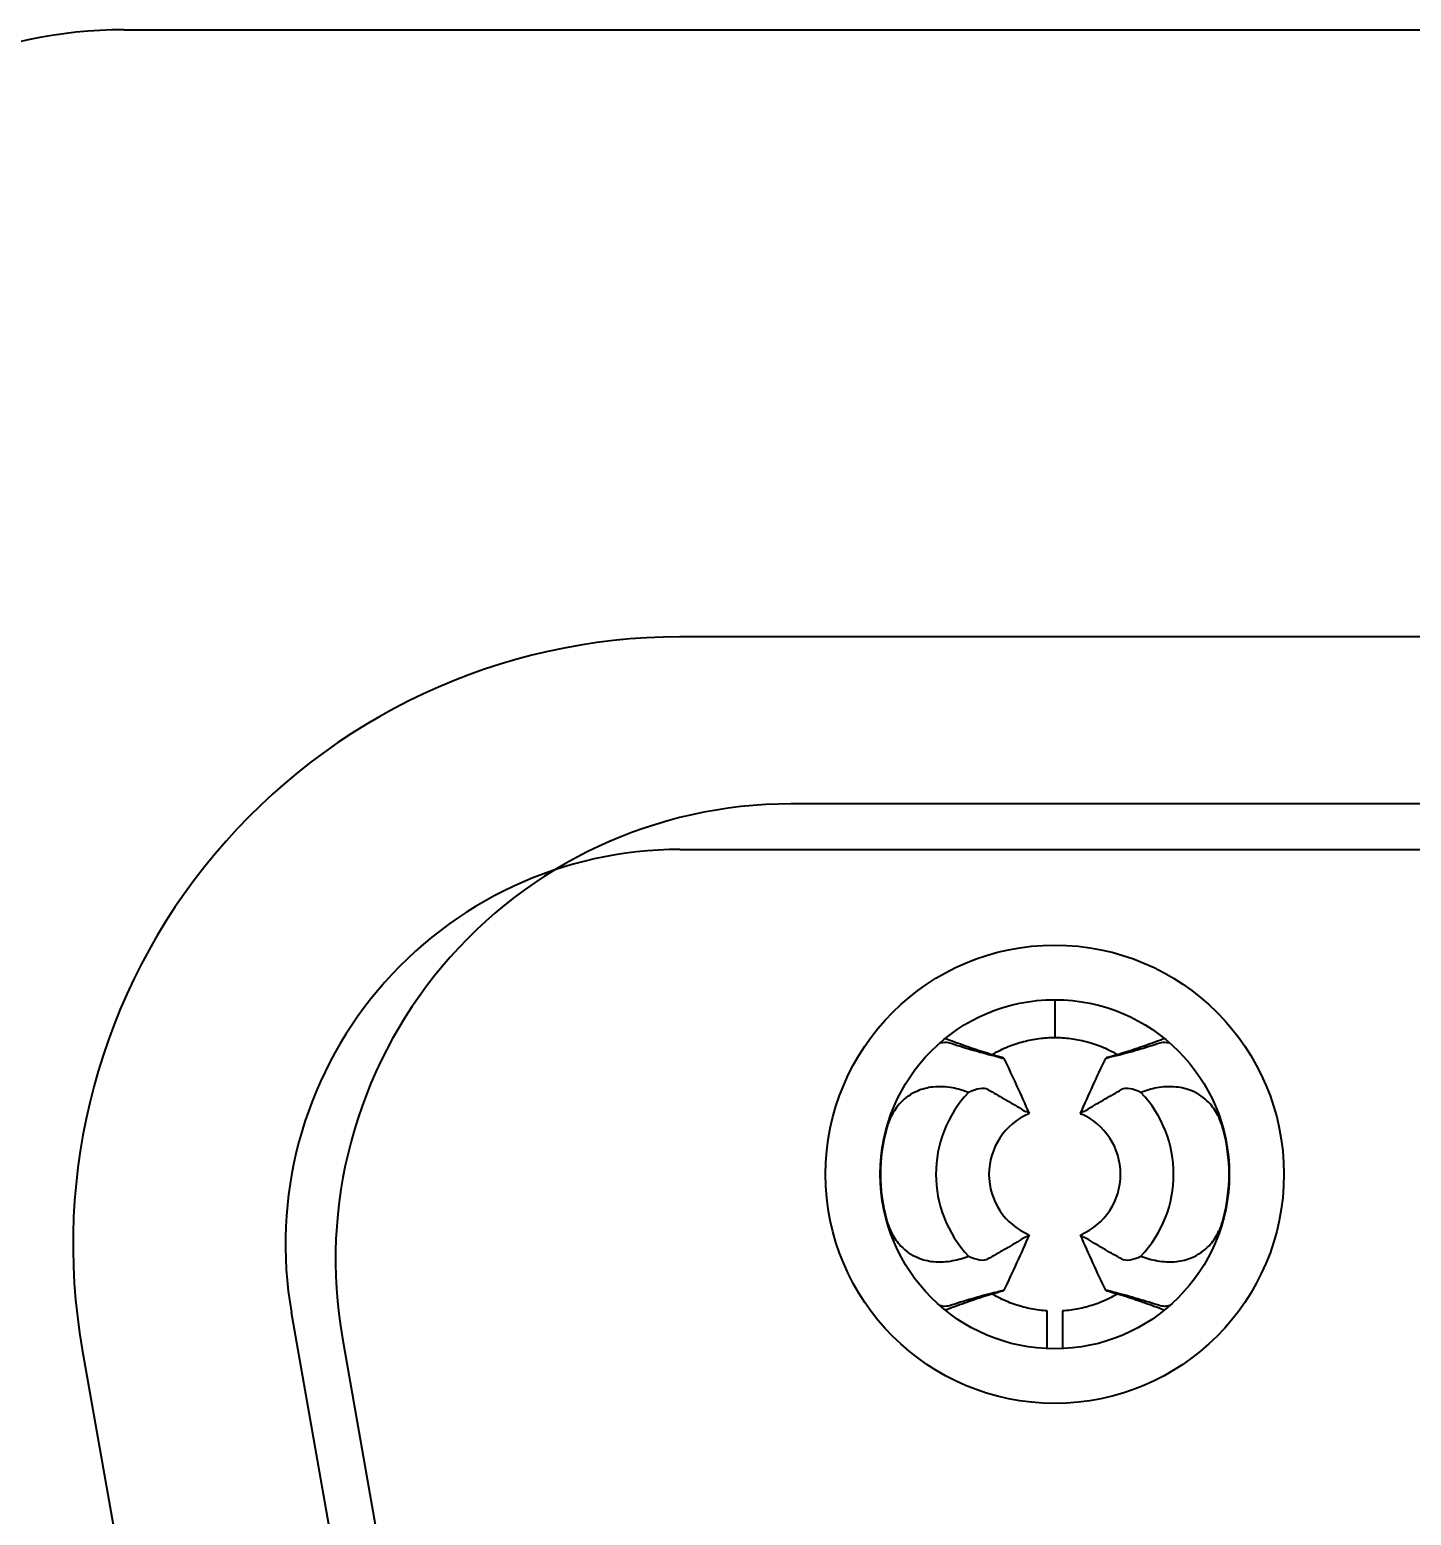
# Model space of a CAD drawing. Header units: millimetres. Extents: x 0 to 1682, y 0 to 1188.
# Drawn here: x 1340.788 to 1345.341, y 391.956 to 396.849 of the extents above; entities that cross this region are included whole.
import ezdxf

# ---------------------------------------------------------------- set-up
doc = ezdxf.new("R2010")
doc.units = ezdxf.units.MM
doc.header["$LTSCALE"] = 2
doc.layers.add('가시적인 것(ISO)', color=3, linetype='Continuous', lineweight=40)

msp = doc.modelspace()

# ---------------------------------------------------------------- linework, layer by layer
at = {"layer": '가시적인 것(ISO)'}
for p, q in [((1341.0996, 396.8492), (1356.9122, 396.8492)), ((1355.2609, 394.8492), (1342.9309, 394.8492)), ((1354.8959, 394.2992), (1343.2959, 394.2992)), ((1342.9309, 394.1492), (1355.2609, 394.1492)), ((1344.1659, 393.6542), (1344.1659, 393.5298)), ((1344.1659, 393.6542), (1344.1659, 393.5298)), ((1342.2678, 389.1234), (1341.6506, 392.6234)), ((1341.8187, 392.5387), (1342.4094, 389.1887)), ((1340.9613, 392.5019), (1341.5784, 389.0019))]:
    msp.add_line(p, q, dxfattribs=at)
for radius in [0.755, 0.575]:
    msp.add_circle((1344.1659, 393.0792), radius, dxfattribs=at)
for centre, radius, start, end in [((1341.0996, 395.3492), 1.5, 90, 186.941), ((1342.9309, 392.8492), 2, 90, 190), ((1343.2959, 392.7992), 1.5, 90, 190), ((1342.9309, 392.8492), 1.3, 90, 190), ((1344.1659, 393.0792), 0.3916, 136.4808, 223.5197), ((1344.1659, 393.0792), 0.3916, 316.4807, 43.5197), ((1344.1659, 393.0792), 0.2168, 113.2155, 246.7835), ((1344.1659, 393.0792), 0.2168, 293.2154, 66.7839), ((1344.1659, 393.0792), 0.5744, 164.9931, 195.0072), ((1344.1659, 393.0792), 0.5744, 344.993, 15.0072)]:
    msp.add_arc(centre, radius, start, end, dxfattribs=at)
for centre, major_axis, ratio, start_param, end_param in [((1343.5428, 393.1485), (-0.463, -0.2959), 0.288486, 3.394773, 3.408067), ((1343.5221, 393.2443), (-0.4764, -0.2156), 0.090673, 3.19962, 3.25302), ((1344.8095, 393.2444), (-0.4763, 0.2155), 0.090719, 6.171688, 6.225172), ((1344.8109, 393.132), (-0.4849, 0.3125), 0.282237, 6.024108, 6.03711), ((1343.5209, 393.0263), (-0.4848, 0.3124), 0.282265, 2.882483, 2.895485), ((1343.5222, 392.9139), (-0.4763, 0.2155), 0.090718, 3.030103, 3.083581), ((1344.8096, 392.914), (-0.4764, -0.2156), 0.090678, 0.058025, 0.111435), ((1344.786, 393.0076), (-0.46, -0.2936), 0.289369, 0.254193, 0.267535)]:
    msp.add_ellipse(centre, major_axis=major_axis, ratio=ratio, start_param=start_param, end_param=end_param, dxfattribs=at)
for points, knots in [([(1343.7873, 393.512), (1343.7908, 393.5128), (1343.7941, 393.5133), (1343.8057, 393.5147), (1343.8129, 393.5142), (1343.8186, 393.5123)], [-0.008311391, -0.008311391, -0.008311391, -0.008311391, -0.006071666, -0.006071666, -0.000001, -0.000001, -0.000001, -0.000001]), ([(1343.9934, 393.4634), (1343.9698, 393.4696), (1343.9482, 393.4761), (1343.9083, 393.4889), (1343.8879, 393.4957), (1343.8467, 393.5102), (1343.825, 393.5181), (1343.8039, 393.526)], [0.000001, 0.000001, 0.000001, 0.000001, 0.0588699, 0.0588699, 0.1213777, 0.1213777, 0.1902477, 0.1902477, 0.1902477, 0.1902477]), ([(1343.8186, 393.5123), (1343.8422, 393.5047), (1343.8672, 393.4969), (1343.9046, 393.4859), (1343.9169, 393.4824), (1343.9412, 393.4757), (1343.954, 393.4723), (1343.967, 393.4691)], [0.000001, 0.000001, 0.000001, 0.000001, 0.02510025, 0.02510025, 0.03680794, 0.03680794, 0.04760817, 0.04760817, 0.04760817, 0.04760817]), ([(1343.9618, 393.4751), (1343.9782, 393.4846), (1343.9949, 393.4927), (1344.0118, 393.4996), (1344.0287, 393.5065), (1344.0457, 393.5121), (1344.0627, 393.5165), (1344.0798, 393.521), (1344.097, 393.5243), (1344.1142, 393.5265), (1344.1314, 393.5287), (1344.1487, 393.5298), (1344.1659, 393.5298)], [0, 0, 0, 0, 0.25, 0.25, 0.25, 0.5, 0.5, 0.5, 0.75, 0.75, 0.75, 1, 1, 1, 1]), ([(1344.1659, 393.5298), (1344.183, 393.5298), (1344.2003, 393.5287), (1344.2175, 393.5265), (1344.2348, 393.5243), (1344.2519, 393.521), (1344.269, 393.5165), (1344.2861, 393.5121), (1344.3031, 393.5065), (1344.32, 393.4996), (1344.3369, 393.4927), (1344.3536, 393.4846), (1344.3699, 393.4751)], [0, 0, 0, 0, 0.25, 0.25, 0.25, 0.5, 0.5, 0.5, 0.75, 0.75, 0.75, 1, 1, 1, 1]), ([(1344.5278, 393.526), (1344.5068, 393.5181), (1344.4851, 393.5102), (1344.4438, 393.4957), (1344.4234, 393.4888), (1344.3836, 393.4761), (1344.362, 393.4695), (1344.3383, 393.4634)], [0.0651274, 0.0651274, 0.0651274, 0.0651274, 0.135923, 0.135923, 0.2001231, 0.2001231, 0.2605456, 0.2605456, 0.2605456, 0.2605456]), ([(1344.3648, 393.4691), (1344.3777, 393.4723), (1344.3904, 393.4757), (1344.4147, 393.4823), (1344.427, 393.4859), (1344.4644, 393.4968), (1344.4896, 393.5047), (1344.5132, 393.5123)], [0.000001, 0.000001, 0.000001, 0.000001, 0.01087287, 0.01087287, 0.02267328, 0.02267328, 0.04807128, 0.04807128, 0.04807128, 0.04807128]), ([(1344.5132, 393.5123), (1344.5189, 393.5142), (1344.5261, 393.5147), (1344.5378, 393.5133), (1344.541, 393.5127), (1344.5444, 393.512)], [-0.048121605, -0.048121605, -0.048121605, -0.048121605, -0.04200366, -0.04200366, -0.039794059, -0.039794059, -0.039794059, -0.039794059]), ([(1343.9696, 393.4684), (1343.99, 393.4627), (1343.9995, 393.4594), (1343.9977, 393.4613), (1343.9973, 393.4616), (1343.9966, 393.462)], [0.000001, 0.000001, 0.000001, 0.000001, 0.01769583, 0.01769583, 0.02027831, 0.02027831, 0.02027831, 0.02027831]), ([(1344.3621, 393.4684), (1344.3418, 393.4627), (1344.3323, 393.4594), (1344.334, 393.4613), (1344.3345, 393.4616), (1344.3351, 393.462)], [-0.02032758, -0.02032758, -0.02032758, -0.02032758, -0.00261133, -0.00261133, -0.000001, -0.000001, -0.000001, -0.000001]), ([(1343.8819, 393.3488), (1343.8648, 393.3554), (1343.8469, 393.3606), (1343.8077, 393.3676), (1343.7859, 393.3688), (1343.7469, 393.3645), (1343.7298, 393.3603), (1343.7029, 393.3489), (1343.6929, 393.3434), (1343.6741, 393.3304), (1343.6655, 393.3229), (1343.6454, 393.3017), (1343.6354, 393.287), (1343.6204, 393.2573), (1343.6151, 393.2428), (1343.6111, 393.2279)], [0.000001, 0.000001, 0.000001, 0.000001, 0.00626223, 0.00626223, 0.01343841, 0.01343841, 0.01913464, 0.01913464, 0.02272973, 0.02272973, 0.02626393, 0.02626393, 0.03167014, 0.03167014, 0.03630667, 0.03630667, 0.03630667, 0.03630667]), ([(1344.7207, 393.2279), (1344.7165, 393.2436), (1344.7107, 393.2589), (1344.6952, 393.2888), (1344.6852, 393.303), (1344.6654, 393.3237), (1344.6568, 393.331), (1344.638, 393.344), (1344.6279, 393.3494), (1344.6006, 393.3607), (1344.583, 393.3648), (1344.5441, 393.3687), (1344.5228, 393.3674), (1344.4843, 393.3605), (1344.4667, 393.3553), (1344.4499, 393.3488)], [0.000001, 0.000001, 0.000001, 0.000001, 0.00488809, 0.00488809, 0.01015041, 0.01015041, 0.01364946, 0.01364946, 0.01725329, 0.01725329, 0.02305912, 0.02305912, 0.03007931, 0.03007931, 0.03622793, 0.03622793, 0.03622793, 0.03622793]), ([(1343.9458, 393.3579), (1343.9392, 393.3615), (1343.9297, 393.3626), (1343.9074, 393.3593), (1343.8952, 393.3554), (1343.8819, 393.3488)], [0.000001, 0.000001, 0.000001, 0.000001, 0.00832328, 0.00832328, 0.01574209, 0.01574209, 0.01574209, 0.01574209]), ([(1343.9458, 393.3579), (1343.9638, 393.3481), (1343.9818, 393.3378), (1344.0195, 393.3159), (1344.0371, 393.3058), (1344.0548, 393.2945)], [0.000001, 0.000001, 0.000001, 0.000001, 0.02267265, 0.02267265, 0.04797339, 0.04797339, 0.04797339, 0.04797339]), ([(1344.2769, 393.2945), (1344.2947, 393.3058), (1344.3124, 393.316), (1344.3499, 393.3378), (1344.3679, 393.3481), (1344.3859, 393.3579)], [0.000001, 0.000001, 0.000001, 0.000001, 0.02202225, 0.02202225, 0.04195247, 0.04195247, 0.04195247, 0.04195247]), ([(1344.4499, 393.3488), (1344.4366, 393.3554), (1344.4244, 393.3593), (1344.4021, 393.3627), (1344.3926, 393.3615), (1344.3859, 393.3579)], [0.000001, 0.000001, 0.000001, 0.000001, 0.00737627, 0.00737627, 0.01570949, 0.01570949, 0.01570949, 0.01570949]), ([(1344.0548, 393.2945), (1344.0577, 393.2926), (1344.0605, 393.2909), (1344.0659, 393.288), (1344.0684, 393.2868), (1344.0708, 393.2858)], [-0.007255096, -0.007255096, -0.007255096, -0.007255096, -0.003632959, -0.003632959, -0.000001, -0.000001, -0.000001, -0.000001]), ([(1344.0808, 393.2786), (1344.0816, 393.2792), (1344.0812, 393.2801), (1344.0795, 393.2813), (1344.0779, 393.2825), (1344.075, 393.2841), (1344.0708, 393.2858)], [0, 0, 0, 0, 0.5, 0.5, 0.5, 1, 1, 1, 1]), ([(1344.2609, 393.2858), (1344.2568, 393.2841), (1344.2539, 393.2825), (1344.2522, 393.2813), (1344.2506, 393.2801), (1344.2502, 393.2792), (1344.251, 393.2786)], [0, 0, 0, 0, 0.5, 0.5, 0.5, 1, 1, 1, 1]), ([(1344.2609, 393.2858), (1344.2634, 393.2868), (1344.2659, 393.288), (1344.2713, 393.2909), (1344.274, 393.2926), (1344.2769, 393.2945)], [-0.007254423, -0.007254423, -0.007254423, -0.007254423, -0.003622775, -0.003622775, -0.000001, -0.000001, -0.000001, -0.000001]), ([(1343.6111, 392.9304), (1343.6153, 392.9146), (1343.6211, 392.8992), (1343.6367, 392.8693), (1343.6467, 392.8551), (1343.6665, 392.8345), (1343.6751, 392.8272), (1343.6939, 392.8143), (1343.704, 392.8089), (1343.7314, 392.7975), (1343.7491, 392.7934), (1343.788, 392.7896), (1343.8092, 392.7909), (1343.8476, 392.7979), (1343.8651, 392.803), (1343.8819, 392.8095)], [0.000001, 0.000001, 0.000001, 0.000001, 0.00492376, 0.00492376, 0.01016888, 0.01016888, 0.01366516, 0.01366516, 0.01727295, 0.01727295, 0.02310028, 0.02310028, 0.0300965, 0.0300965, 0.03622826, 0.03622826, 0.03622826, 0.03622826]), ([(1344.4499, 392.8095), (1344.467, 392.8029), (1344.4848, 392.7977), (1344.5241, 392.7908), (1344.5459, 392.7896), (1344.5848, 392.7939), (1344.602, 392.7981), (1344.6288, 392.8094), (1344.6388, 392.8149), (1344.6576, 392.828), (1344.6663, 392.8354), (1344.6863, 392.8566), (1344.6964, 392.8713), (1344.7113, 392.901), (1344.7167, 392.9155), (1344.7207, 392.9304)], [0.000001, 0.000001, 0.000001, 0.000001, 0.00626235, 0.00626235, 0.0134386, 0.0134386, 0.01913477, 0.01913477, 0.02272976, 0.02272976, 0.0262638, 0.0262638, 0.03166957, 0.03166957, 0.03630665, 0.03630665, 0.03630665, 0.03630665]), ([(1344.0708, 392.8725), (1344.075, 392.8743), (1344.0779, 392.8758), (1344.0795, 392.877), (1344.0812, 392.8783), (1344.0816, 392.8792), (1344.0808, 392.8798)], [0, 0, 0, 0, 0.5, 0.5, 0.5, 1, 1, 1, 1]), ([(1344.251, 392.8798), (1344.2502, 392.8792), (1344.2506, 392.8783), (1344.2522, 392.877), (1344.2539, 392.8758), (1344.2568, 392.8743), (1344.2609, 392.8725)], [0, 0, 0, 0, 0.5, 0.5, 0.5, 1, 1, 1, 1]), ([(1344.0548, 392.8639), (1344.0371, 392.8525), (1344.0194, 392.8423), (1343.9819, 392.8206), (1343.9639, 392.8103), (1343.9458, 392.8004)], [0.000001, 0.000001, 0.000001, 0.000001, 0.02202179, 0.02202179, 0.04195434, 0.04195434, 0.04195434, 0.04195434]), ([(1344.0708, 392.8725), (1344.0684, 392.8715), (1344.0658, 392.8703), (1344.0605, 392.8674), (1344.0577, 392.8657), (1344.0548, 392.8639)], [-0.007253637, -0.007253637, -0.007253637, -0.007253637, -0.003622384, -0.003622384, -0.000001, -0.000001, -0.000001, -0.000001]), ([(1344.2769, 392.8639), (1344.274, 392.8657), (1344.2712, 392.8674), (1344.2659, 392.8703), (1344.2634, 392.8715), (1344.2609, 392.8725)], [-0.007255314, -0.007255314, -0.007255314, -0.007255314, -0.003633065, -0.003633065, -0.000001, -0.000001, -0.000001, -0.000001]), ([(1344.3859, 392.8004), (1344.368, 392.8102), (1344.3499, 392.8206), (1344.3123, 392.8424), (1344.2947, 392.8525), (1344.2769, 392.8639)], [0.000001, 0.000001, 0.000001, 0.000001, 0.02266577, 0.02266577, 0.04797204, 0.04797204, 0.04797204, 0.04797204]), ([(1343.8819, 392.8095), (1343.8951, 392.8029), (1343.9073, 392.799), (1343.9297, 392.7957), (1343.9392, 392.7968), (1343.9458, 392.8004)], [0.000001, 0.000001, 0.000001, 0.000001, 0.00737626, 0.00737626, 0.01570945, 0.01570945, 0.01570945, 0.01570945]), ([(1344.3859, 392.8004), (1344.3925, 392.7968), (1344.402, 392.7957), (1344.4243, 392.799), (1344.4366, 392.8029), (1344.4499, 392.8095)], [0.000001, 0.000001, 0.000001, 0.000001, 0.00832329, 0.00832329, 0.01574211, 0.01574211, 0.01574211, 0.01574211]), ([(1343.8039, 392.6324), (1343.825, 392.6403), (1343.8468, 392.6482), (1343.888, 392.6626), (1343.9085, 392.6695), (1343.9483, 392.6823), (1343.9698, 392.6888), (1343.9934, 392.695)], [0.065118, 0.065118, 0.065118, 0.065118, 0.1360095, 0.1360095, 0.2001654, 0.2001654, 0.2604816, 0.2604816, 0.2604816, 0.2604816]), ([(1343.9669, 392.6893), (1343.9541, 392.686), (1343.9413, 392.6827), (1343.917, 392.676), (1343.9047, 392.6725), (1343.8673, 392.6615), (1343.8422, 392.6536), (1343.8186, 392.646)], [0.000001, 0.000001, 0.000001, 0.000001, 0.01087239, 0.01087239, 0.02267253, 0.02267253, 0.04807062, 0.04807062, 0.04807062, 0.04807062]), ([(1344.1409, 392.6293), (1344.132, 392.6299), (1344.1231, 392.6307), (1344.1142, 392.6318), (1344.0969, 392.634), (1344.0798, 392.6373), (1344.0627, 392.6418), (1344.0457, 392.6462), (1344.0287, 392.6519), (1344.0118, 392.6588), (1343.9949, 392.6656), (1343.9782, 392.6738), (1343.9618, 392.6832)], [0.0000003, 0.0000003, 0.0000003, 0.0000003, 0.146665, 0.146665, 0.146665, 0.43111, 0.43111, 0.43111, 0.715555, 0.715555, 0.715555, 1, 1, 1, 1]), ([(1343.9696, 392.69), (1343.99, 392.6956), (1343.9994, 392.6989), (1343.9977, 392.6971), (1343.9973, 392.6967), (1343.9966, 392.6963)], [-0.02032757, -0.02032757, -0.02032757, -0.02032757, -0.00261135, -0.00261135, -0.000001, -0.000001, -0.000001, -0.000001]), ([(1344.3699, 392.6832), (1344.3536, 392.6738), (1344.3369, 392.6656), (1344.32, 392.6588), (1344.3031, 392.6519), (1344.2861, 392.6462), (1344.269, 392.6418), (1344.2519, 392.6373), (1344.2348, 392.634), (1344.2176, 392.6318), (1344.2087, 392.6307), (1344.1997, 392.6299), (1344.1908, 392.6293)], [0, 0, 0, 0, 0.2844503, 0.2844503, 0.2844503, 0.5689005, 0.5689005, 0.5689005, 0.8533508, 0.8533508, 0.8533508, 0.9999997, 0.9999997, 0.9999997, 0.9999997]), ([(1344.3621, 392.69), (1344.3417, 392.6956), (1344.3323, 392.6989), (1344.334, 392.6971), (1344.3345, 392.6967), (1344.3351, 392.6963)], [0.000001, 0.000001, 0.000001, 0.000001, 0.01769584, 0.01769584, 0.02027831, 0.02027831, 0.02027831, 0.02027831]), ([(1344.3383, 392.695), (1344.362, 392.6888), (1344.3836, 392.6823), (1344.4234, 392.6695), (1344.4438, 392.6626), (1344.4851, 392.6482), (1344.5068, 392.6403), (1344.5278, 392.6324)], [0.000001, 0.000001, 0.000001, 0.000001, 0.0588726, 0.0588726, 0.1213808, 0.1213808, 0.1902463, 0.1902463, 0.1902463, 0.1902463]), ([(1344.5132, 392.646), (1344.4896, 392.6536), (1344.4645, 392.6615), (1344.4272, 392.6724), (1344.4149, 392.676), (1344.3905, 392.6826), (1344.3778, 392.686), (1344.3648, 392.6893)], [0.000001, 0.000001, 0.000001, 0.000001, 0.02510087, 0.02510087, 0.0368086, 0.0368086, 0.04760889, 0.04760889, 0.04760889, 0.04760889]), ([(1343.8186, 392.646), (1343.8129, 392.6442), (1343.8056, 392.6437), (1343.794, 392.645), (1343.7907, 392.6456), (1343.7873, 392.6463)], [-0.04812161, -0.04812161, -0.04812161, -0.04812161, -0.042003663, -0.042003663, -0.039794059, -0.039794059, -0.039794059, -0.039794059]), ([(1344.5444, 392.6463), (1344.541, 392.6456), (1344.5377, 392.645), (1344.526, 392.6437), (1344.5189, 392.6442), (1344.5132, 392.646)], [-0.008311413, -0.008311413, -0.008311413, -0.008311413, -0.00607167, -0.00607167, -0.000001, -0.000001, -0.000001, -0.000001]), ([(1344.1409, 392.5047), (1344.1409, 392.5245), (1344.1409, 392.5664), (1344.1408, 392.6076), (1344.1409, 392.6293)], [0.3705936, 0.3705936, 0.3705936, 0.3705936, 0.6666667, 0.9999916, 0.9999916, 0.9999916, 0.9999916]), ([(1344.1909, 392.6293), (1344.1909, 392.6076), (1344.1909, 392.5664), (1344.1909, 392.5245), (1344.1909, 392.5047)], [0.0000084, 0.0000084, 0.0000084, 0.0000084, 0.3333333, 0.6294063, 0.6294063, 0.6294063, 0.6294063])]:
    msp.add_open_spline(points, degree=3, knots=knots, dxfattribs=at)
for points in [[(1343.9584, 393.4731), (1343.9595, 393.4738), (1343.9607, 393.4745), (1343.9618, 393.4751)], [(1344.3699, 393.4751), (1344.3711, 393.4745), (1344.3722, 393.4738), (1344.3734, 393.4731)], [(1343.9981, 393.4609), (1344.0267, 393.4012), (1344.0543, 393.3408), (1344.0811, 393.2797)], [(1344.2507, 393.2797), (1344.2775, 393.3409), (1344.3051, 393.4013), (1344.3337, 393.4609)], [(1344.0808, 393.2786), (1344.0807, 393.2785), (1344.0805, 393.2784), (1344.0804, 393.2784)], [(1344.251, 393.2786), (1344.2511, 393.2785), (1344.2512, 393.2784), (1344.2513, 393.2784)], [(1344.0811, 392.8786), (1344.0542, 392.8175), (1344.0266, 392.7571), (1343.9981, 392.6975)], [(1344.0808, 392.8798), (1344.0807, 392.8798), (1344.0805, 392.8799), (1344.0804, 392.8799)], [(1344.3337, 392.6975), (1344.3051, 392.7571), (1344.2775, 392.8175), (1344.2507, 392.8786)], [(1344.251, 392.8798), (1344.2511, 392.8798), (1344.2512, 392.8799), (1344.2513, 392.8799)], [(1343.9618, 392.6832), (1343.9607, 392.6839), (1343.9595, 392.6845), (1343.9584, 392.6852)], [(1344.3734, 392.6852), (1344.3722, 392.6845), (1344.3711, 392.6839), (1344.3699, 392.6832)]]:
    msp.add_open_spline(points, degree=3, dxfattribs=at)

doc.saveas('drawing.dxf')
